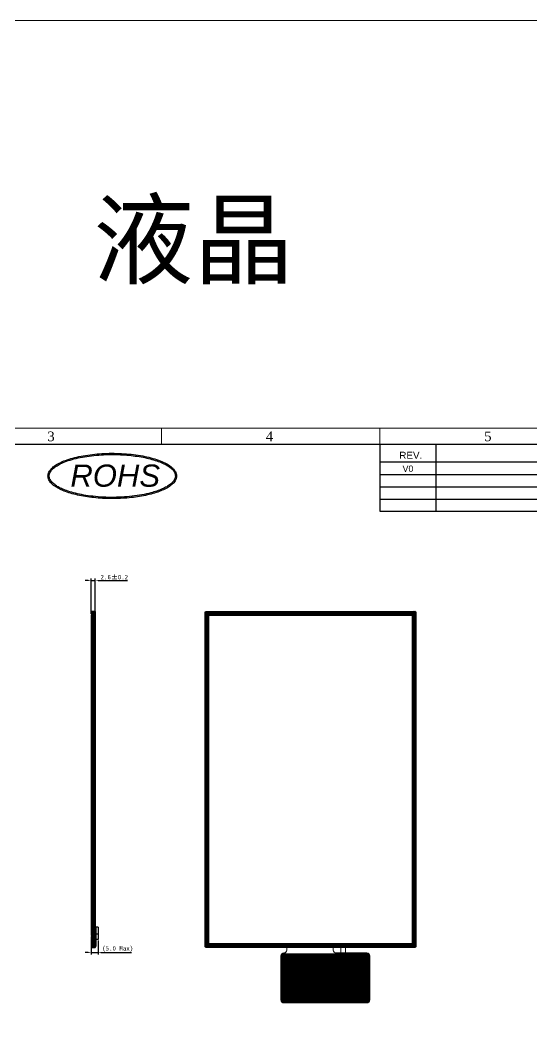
# Model space of a CAD drawing. Header units: millimetres. Extents: x 20850 to 34255, y -4073 to 3090.
# Drawn here: x 22575 to 22923, y 2398 to 3090 of the extents above; entities that cross this region are included whole.
import ezdxf
from ezdxf.enums import TextEntityAlignment as Align

# ---------------------------------------------------------------- set-up
doc = ezdxf.new("R2010")
doc.units = ezdxf.units.MM
doc.header["$LTSCALE"] = 0.2
doc.layers.add('DIM', color=7, linetype='Continuous')
doc.layers.add('下铁框', color=5, linetype='Continuous')
doc.layers.add('尺寸', color=3, linetype='Continuous', lineweight=18)
doc.layers.add('标注', color=6, linetype='Continuous', lineweight=18)
doc.styles.get("Standard").update_dxf_attribs({"font": 'simkai.ttf', "width": 0.58, "height": 8})
doc.styles.add('STYLE1', font='times.ttf')
doc.styles.add('T', font='arial.ttf')
doc.styles.add('宋体', font='', dxfattribs={"height": 3})
doc.styles.get('宋体').set_extended_font_data('SimSun')
doc.dimstyles.new('ISO-25', dxfattribs={"dimtxt": 2.5, "dimasz": 2.5, "dimexe": 1.25, "dimexo": 0.625, "dimtad": 1, "dimtxsty": 'Standard', "dimcen": 2.5, "dimadec": 0, "dimazin": 0, "dimtfac": 1, "dimtmove": 0, "dimatfit": 3, "dimfxl": 1, "dimarcsym": 0})

# ---------------------------------------------------------------- blocks, each defined once
blk = doc.blocks.new('FRAME')
at = {"color": 0, "lineweight": 0}
for p, q in [((1378.99, 392.1), (1668.96, 392.1)), ((1523.97, 388.58), (1523.97, 392.1)), ((1572.3, 388.58), (1572.3, 392.1))]:
    blk.add_line(p, q, dxfattribs=at)
at = {"color": 0, "lineweight": 30}
blk.add_line((1382.51, 388.58), (1665.43, 388.58), dxfattribs=at)
blk.add_line((1382.51, 388.58), (1665.43, 388.58), dxfattribs=at)
at = {"color": 0, "lineweight": 0, "style": 'STYLE1'}
for s, p in [('3', (1498.74, 389.24)), ('4', (1547.07, 389.24)), ('5', (1595.4, 389.24))]:
    blk.add_text(s, height=2.13, dxfattribs=at).set_placement(p)
blk = doc.blocks.new('*D44')
at = {"color": 7, "linetype": 'Continuous', "lineweight": -2, "transparency": 16777216}
for p, q in [((22621.4, 2709.32), (22619.4, 2709.32)), ((22623.4, 2686.53), (22623.4, 2710.57)), ((22623.4, 2709.32), (22626.2, 2709.32)), ((22626.2, 2688.61), (22626.2, 2710.57)), ((22628.2, 2709.32), (22648.03, 2709.32))]:
    blk.add_line(p, q, dxfattribs=at)
at = {"color": 7, "linetype": 'Continuous', "lineweight": 15, "transparency": 16777216}
for points in [[(22621.4, 2709.65), (22621.4, 2708.98), (22623.4, 2709.32)], [(22628.2, 2709.65), (22628.2, 2708.98), (22626.2, 2709.32)]]:
    blk.add_solid(points, dxfattribs=at)
at = {"layer": 'DefPoints', "color": 0, "linetype": 'Continuous', "lineweight": 15, "transparency": 16777216}
for p in [(22626.2, 2709.32), (22626.2, 2687.98), (22623.4, 2685.9)]:
    blk.add_point(p, dxfattribs=at)
at = {"color": 7, "linetype": 'Continuous', "transparency": 16777216, "insert": (22639.12, 2711.55), "char_height": 3, "attachment_point": 5, "style": '宋体'}
blk.add_mtext('2.6%%P0.2', dxfattribs=at)
blk = doc.blocks.new('9')
at = {"layer": '下铁框', "color": 4}
for p, q in [((-2988.22, 2057.06), (-2988.22, 2057.26)), ((-2988.22, 2057.26), (-2986.37, 2057.26)), ((-2988.22, 2057.06), (-2987.07, 2057.06)), ((-2987.07, 2057.26), (-2987.07, 2054.76)), ((-2986.07, 2056.96), (-2986.07, 1829.06)), ((-2988.22, 1831.76), (-2988.22, 2054.26)), ((-2987.72, 2054.76), (-2987.07, 2054.76)), ((-2987.23, 2039.46), (-2987.23, 2035.86)), ((-2986.07, 2039.76), (-2986.93, 2039.76)), ((-2986.27, 2039.76), (-2986.27, 2035.56)), ((-2986.07, 2035.56), (-2986.93, 2035.56)), ((-2987.23, 1992.2), (-2987.23, 1988.6)), ((-2986.07, 1992.5), (-2986.93, 1992.5)), ((-2986.07, 1988.3), (-2986.93, 1988.3)), ((-2986.27, 1992.5), (-2986.27, 1988.3)), ((-2987.23, 1944.93), (-2987.23, 1941.33)), ((-2986.07, 1945.23), (-2986.93, 1945.23)), ((-2986.07, 1941.03), (-2986.93, 1941.03)), ((-2986.27, 1945.23), (-2986.27, 1941.03)), ((-2987.23, 1897.67), (-2987.23, 1894.07)), ((-2986.07, 1897.97), (-2986.93, 1897.97)), ((-2986.27, 1897.97), (-2986.27, 1893.77)), ((-2986.07, 1893.77), (-2986.93, 1893.77)), ((-2987.23, 1850.4), (-2987.23, 1846.8)), ((-2986.07, 1850.7), (-2986.93, 1850.7)), ((-2986.27, 1850.7), (-2986.27, 1846.5)), ((-2986.07, 1846.5), (-2986.93, 1846.5)), ((-2988.22, 1828.76), (-2988.22, 1828.96)), ((-2988.22, 1828.96), (-2987.07, 1828.96)), ((-2988.22, 1828.76), (-2986.37, 1828.76)), ((-2987.72, 1831.26), (-2987.07, 1831.26)), ((-2987.07, 1831.26), (-2987.07, 1828.76))]:
    blk.add_line(p, q, dxfattribs=at)
for centre, radius, start, end in [((-2986.37, 2056.96), 0.3, 0, 90), ((-2987.72, 2054.26), 0.5, 90, 180), ((-2986.93, 2039.46), 0.3, 90, 180), ((-2986.93, 2035.86), 0.3, 180, 270), ((-2986.93, 1992.2), 0.3, 90, 180), ((-2986.93, 1988.6), 0.3, 180, 270), ((-2986.93, 1944.93), 0.3, 90, 180), ((-2986.93, 1941.33), 0.3, 180, 270), ((-2986.93, 1897.67), 0.3, 90, 180), ((-2986.93, 1894.07), 0.3, 180, 270), ((-2986.93, 1850.4), 0.3, 90, 180), ((-2986.93, 1846.8), 0.3, 180, 270), ((-2987.72, 1831.76), 0.5, 180, 270), ((-2986.37, 1829.06), 0.3, 270, 0)]:
    blk.add_arc(centre, radius, start, end, dxfattribs=at)
blk = doc.blocks.new('*D57')
at = {"color": 7, "lineweight": -2, "transparency": 16777216}
for p, q in [((22623.4, 2467.1), (22623.4, 2454.94)), ((22628.03, 2464.46), (22628.03, 2454.94)), ((22621.4, 2456.19), (22619.4, 2456.19)), ((22623.4, 2456.19), (22628.03, 2456.19)), ((22630.03, 2456.19), (22650.68, 2456.19))]:
    blk.add_line(p, q, dxfattribs=at)
at = {"color": 7, "lineweight": 15, "transparency": 16777216}
for points in [[(22621.4, 2456.53), (22621.4, 2455.86), (22623.4, 2456.19)], [(22630.03, 2456.53), (22630.03, 2455.86), (22628.03, 2456.19)]]:
    blk.add_solid(points, dxfattribs=at)
at = {"layer": 'DefPoints', "color": 0, "lineweight": 15, "transparency": 16777216}
for p in [(22623.4, 2467.72), (22628.03, 2465.08), (22623.4, 2456.19)]:
    blk.add_point(p, dxfattribs=at)
at = {"color": 7, "transparency": 16777216, "insert": (22641.38, 2458.72), "char_height": 3, "attachment_point": 5, "style": '宋体'}
blk.add_mtext('(5.0 Max)', dxfattribs=at)

msp = doc.modelspace()

# ---------------------------------------------------------------- hatches: boundary and pattern name
h = msp.add_hatch(color=7)
edge = h.paths.add_edge_path()
edge.add_spline(control_points=[(22594.0219, 2780.3546), (22594.0219, 2779.9191), (22594.0728, 2779.4837), (22594.2746, 2778.6199), (22594.4254, 2778.1916), (22594.8228, 2777.3466), (22595.0693, 2776.9298), (22595.6541, 2776.1101), (22595.9922, 2775.707), (22597.2575, 2774.3975), (22598.3759, 2773.5229), (22600.7103, 2772.0753), (22601.8319, 2771.4817), (22604.2969, 2770.3567), (22605.6403, 2769.8253), (22608.524, 2768.8336), (22610.0642, 2768.3732), (22613.3124, 2767.532), (22615.0203, 2767.151), (22618.5711, 2766.4754), (22620.414, 2766.1807), (22624.1992, 2765.6833), (22626.1417, 2765.4806), (22630.0885, 2765.1707), (22632.093, 2765.0637), (22636.1253, 2764.9472), (22638.1531, 2764.9379), (22642.1928, 2765.0171), (22644.2048, 2765.1057), (22648.1739, 2765.379), (22650.131, 2765.5638), (22653.9529, 2766.0261), (22655.8175, 2766.3036), (22659.4184, 2766.9461), (22661.1546, 2767.3111), (22664.4654, 2768.1219), (22666.0399, 2768.5677), (22668.9975, 2769.5321), (22670.3805, 2770.0506), (22672.9291, 2771.1516), (22674.0946, 2771.7341), (22676.1868, 2772.954), (22677.1135, 2773.5914), (22678.7107, 2774.9138), (22679.3812, 2775.5987), (22680.2951, 2776.8061), (22680.6059, 2777.3183), (22681.0821, 2778.3602), (22681.2473, 2778.8899), (22681.4251, 2779.9576), (22681.4375, 2780.4954), (22681.3083, 2781.5652), (22681.167, 2782.097), (22680.7373, 2783.1441), (22680.4491, 2783.6595), (22679.7338, 2784.6694), (22679.3066, 2785.1641), (22678.0441, 2786.4004), (22677.1138, 2787.1259), (22674.9536, 2788.5125), (22673.7235, 2789.1735), (22670.991, 2790.4192), (22669.4886, 2791.0039), (22666.246, 2792.0848), (22664.5058, 2792.581), (22660.8279, 2793.4741), (22658.8904, 2793.8709), (22654.8634, 2794.5561), (22652.774, 2794.8445), (22648.4928, 2795.3062), (22646.301, 2795.4795), (22641.8668, 2795.7071), (22639.6245, 2795.7613), (22635.1425, 2795.7493), (22632.9028, 2795.6832), (22628.4792, 2795.432), (22626.2953, 2795.247), (22622.0349, 2794.7625), (22619.9584, 2794.463), (22615.9621, 2793.7564), (22614.0422, 2793.3492), (22610.4039, 2792.4365), (22608.6856, 2791.931), (22605.4906, 2790.8326), (22604.0139, 2790.2398), (22601.3357, 2788.979), (22600.1343, 2788.3111), (22598.0339, 2786.9118), (22597.1347, 2786.1804), (22595.8461, 2784.854), (22595.3853, 2784.2707), (22594.7281, 2783.1954), (22594.4975, 2782.7081), (22594.1666, 2781.7208), (22594.0664, 2781.2209), (22594.0259, 2780.5979), (22594.0219, 2780.4762), (22594.0219, 2780.3546)], knot_values=[0, 0, 0, 0, 0.08070479, 0.08070479, 0.16140958, 0.16140958, 0.24211437, 0.24211437, 0.32281916, 0.32281916, 0.50921495, 0.50921495, 0.64898399, 0.64898399, 0.78875303, 0.78875303, 0.92852208, 0.92852208, 1.06829112, 1.06829112, 1.20806016, 1.20806016, 1.3478292, 1.3478292, 1.48759824, 1.48759824, 1.62736729, 1.62736729, 1.76713633, 1.76713633, 1.90690537, 1.90690537, 2.04667441, 2.04667441, 2.18644345, 2.18644345, 2.32621249, 2.32621249, 2.46598154, 2.46598154, 2.60575058, 2.60575058, 2.74551962, 2.74551962, 2.88528866, 2.88528866, 2.98464761, 2.98464761, 3.08400655, 3.08400655, 3.1833655, 3.1833655, 3.28272444, 3.28272444, 3.38208339, 3.38208339, 3.48144234, 3.48144234, 3.63627291, 3.63627291, 3.79110349, 3.79110349, 3.94593407, 3.94593407, 4.10076465, 4.10076465, 4.25559523, 4.25559523, 4.4104258, 4.4104258, 4.56525638, 4.56525638, 4.72008696, 4.72008696, 4.87491754, 4.87491754, 5.02974812, 5.02974812, 5.18457869, 5.18457869, 5.33940927, 5.33940927, 5.49423985, 5.49423985, 5.64907043, 5.64907043, 5.80390101, 5.80390101, 5.95873158, 5.95873158, 6.0746569, 6.0746569, 6.16764894, 6.16764894, 6.26064099, 6.26064099, 6.28318531, 6.28318531, 6.28318531, 6.28318531], degree=3, periodic=0)
edge = h.paths.add_edge_path(flags=16)
edge.add_spline(control_points=[(22594.8556, 2780.3546), (22594.8556, 2779.9905), (22594.8973, 2779.6258), (22595.0648, 2778.8957), (22595.191, 2778.5293), (22595.5298, 2777.796), (22595.7426, 2777.4287), (22596.256, 2776.6958), (22596.5565, 2776.3302), (22597.2448, 2775.6045), (22597.6324, 2775.2442), (22598.7252, 2774.3406), (22599.4888, 2773.8034), (22601.2062, 2772.7618), (22602.1601, 2772.2573), (22604.2428, 2771.2905), (22605.3719, 2770.8281), (22608.0821, 2769.8468), (22609.7067, 2769.3415), (22613.1611, 2768.4213), (22614.991, 2768.0064), (22618.8131, 2767.2769), (22620.8054, 2766.9623), (22625.1148, 2766.4146), (22627.4443, 2766.193), (22632.1782, 2765.8874), (22634.5825, 2765.8033), (22639.3981, 2765.7752), (22641.8093, 2765.8312), (22646.5706, 2766.0813), (22648.9206, 2766.2756), (22653.493, 2766.7969), (22655.7154, 2767.1239), (22659.9695, 2767.9012), (22662.0012, 2768.3515), (22665.3523, 2769.2391), (22666.7249, 2769.653), (22669.305, 2770.5364), (22670.5127, 2771.006), (22672.7426, 2771.9922), (22673.7651, 2772.509), (22675.6073, 2773.5793), (22676.4272, 2774.1329), (22677.7351, 2775.1729), (22678.2554, 2775.6555), (22679.1393, 2776.6293), (22679.5029, 2777.1205), (22680.0732, 2778.1031), (22680.2799, 2778.5942), (22680.5008, 2779.422), (22680.5547, 2779.7594), (22680.5872, 2780.3623), (22680.5795, 2780.6276), (22680.4998, 2781.3343), (22680.3884, 2781.7773), (22680.0399, 2782.6649), (22679.8022, 2783.1101), (22679.1981, 2783.9985), (22678.8316, 2784.4416), (22677.9709, 2785.3192), (22677.4767, 2785.7537), (22676.3649, 2786.6079), (22675.7472, 2787.0275), (22674.1115, 2788.0177), (22673.0341, 2788.578), (22670.6638, 2789.6447), (22669.3709, 2790.1512), (22666.5948, 2791.0997), (22665.1114, 2791.5418), (22661.9828, 2792.3526), (22660.3374, 2792.7213), (22656.9157, 2793.3782), (22655.1393, 2793.6664), (22651.4888, 2794.1566), (22649.6149, 2794.3587), (22645.8043, 2794.6729), (22643.8679, 2794.785), (22639.9686, 2794.9171), (22638.0058, 2794.9371), (22634.0907, 2794.8846), (22632.1384, 2794.8121), (22627.9765, 2794.5574), (22625.7748, 2794.3596), (22621.4898, 2793.8469), (22619.4064, 2793.5321), (22615.4102, 2792.7933), (22613.4974, 2792.3694), (22609.8909, 2791.4237), (22608.1971, 2790.9019), (22605.0721, 2789.7746), (22603.6406, 2789.169), (22601.321, 2788.0128), (22600.3811, 2787.4736), (22598.7142, 2786.3633), (22597.9871, 2785.7921), (22596.8911, 2784.7576), (22596.4787, 2784.298), (22595.7935, 2783.375), (22595.5206, 2782.9118), (22595.1127, 2781.9874), (22594.9775, 2781.5264), (22594.8733, 2780.829), (22594.8556, 2780.5917), (22594.8556, 2780.3546)], knot_values=[0, 0, 0, 0, 0.07930639, 0.07930639, 0.15861279, 0.15861279, 0.23791918, 0.23791918, 0.31722557, 0.31722557, 0.39653197, 0.39653197, 0.51869331, 0.51869331, 0.64085466, 0.64085466, 0.76301601, 0.76301601, 0.91499813, 0.91499813, 1.06698025, 1.06698025, 1.21896237, 1.21896237, 1.38644695, 1.38644695, 1.55393153, 1.55393153, 1.72141611, 1.72141611, 1.88890069, 1.88890069, 2.05638527, 2.05638527, 2.22386985, 2.22386985, 2.3506341, 2.3506341, 2.47739836, 2.47739836, 2.60416262, 2.60416262, 2.73092688, 2.73092688, 2.83710541, 2.83710541, 2.94328394, 2.94328394, 3.04946247, 3.04946247, 3.12289528, 3.12289528, 3.18064599, 3.18064599, 3.27673762, 3.27673762, 3.37282926, 3.37282926, 3.46892089, 3.46892089, 3.56501253, 3.56501253, 3.66110416, 3.66110416, 3.797354, 3.797354, 3.93360384, 3.93360384, 4.06985367, 4.06985367, 4.20610351, 4.20610351, 4.34235335, 4.34235335, 4.47860319, 4.47860319, 4.61485303, 4.61485303, 4.75110286, 4.75110286, 4.8873527, 4.8873527, 5.04509371, 5.04509371, 5.20283473, 5.20283473, 5.36057574, 5.36057574, 5.51831675, 5.51831675, 5.67605776, 5.67605776, 5.80383373, 5.80383373, 5.9316097, 5.9316097, 6.03158352, 6.03158352, 6.13155733, 6.13155733, 6.23153114, 6.23153114, 6.28318531, 6.28318531, 6.28318531, 6.28318531], degree=3, periodic=0)
h = msp.add_hatch()
h.set_pattern_fill('ANSI37', scale=0.1, style=0)
h.set_pattern_definition([(45, (16780.39892, 2464.37064), (-0.224506403, 0.224506403), []), (135, (16780.39892, 2464.37064), (-0.224506403, -0.224506403), [])])
edge = h.paths.add_edge_path()
edge.add_line((22623.5015, 2687.9827), (22623.5015, 2685.9007))
edge.add_line((22623.5015, 2685.9007), (22623.5015, 2459.9747))
edge.add_arc((22623.8015, 2459.9747), 0.3, 180, 270)
edge.add_line((22623.8015, 2459.6747), (22625.9015, 2459.6747))
edge.add_arc((22625.9015, 2459.9747), 0.3, 270, 360)
edge.add_line((22626.2015, 2459.9747), (22626.2015, 2687.9827))
edge.add_arc((22625.9015, 2687.9827), 0.3, 0, 90)
edge.add_line((22625.9015, 2688.2827), (22623.8015, 2688.2827))
edge.add_arc((22623.8015, 2687.9827), 0.3, 90, 180)
h = msp.add_hatch()
h.set_pattern_fill('ANSI37', scale=0.1, style=0)
h.set_pattern_definition([(45, (15490.08352, 2566.35753), (-0.224506403, 0.224506403), []), (135, (15490.08352, 2566.35753), (-0.224506403, -0.224506403), [])])
h.paths.add_polyline_path([(22703.4206, 2462.1747), (22703.4206, 2685.7827), (22841.4206, 2685.7827), (22841.4206, 2462.1747)], flags=16)
edge = h.paths.add_edge_path()
edge.add_line((22700.9206, 2460.1747), (22700.9206, 2687.6827))
edge.add_arc((22701.5206, 2687.6827), 0.6, 90, 180, ccw=False)
edge.add_line((22701.5206, 2688.2827), (22843.3206, 2688.2827))
edge.add_arc((22843.3206, 2687.6827), 0.6, 0, 90, ccw=False)
edge.add_line((22843.9206, 2687.6827), (22843.9206, 2460.1747))
edge.add_arc((22843.4206, 2460.1747), 0.5, -90, 0, ccw=False)
edge.add_line((22843.4206, 2459.6747), (22701.4206, 2459.6747))
edge.add_arc((22701.4206, 2460.1747), 0.5, 180, 270, ccw=False)
at = {"layer": '标注'}
h = msp.add_hatch(dxfattribs=at)
h.set_pattern_fill('ANSI37', color=1, scale=0.25, style=0)
h.set_pattern_definition([(45, (17216.3402, 2666.9545), (-0.56126601, 0.56126601), []), (135, (17216.3402, 2666.9545), (-0.56126601, -0.56126601), [])])
edge = h.paths.add_edge_path()
edge.add_line((22810.7567, 2455.4376), (22754.354, 2455.4376))
edge.add_arc((22754.354, 2453.9376), 1.5, 90, 180)
edge.add_line((22752.854, 2453.9376), (22752.854, 2423.9655))
edge.add_arc((22754.354, 2423.9655), 1.5, 180, 270)
edge.add_line((22754.354, 2422.4655), (22810.7567, 2422.4655))
edge.add_arc((22810.7567, 2423.9655), 1.5, 270, 360)
edge.add_line((22812.2567, 2423.9655), (22812.2567, 2453.9376))
edge.add_arc((22810.7567, 2453.9376), 1.5, 0, 90)
h.paths.add_polyline_path([(22774.8142, 2442.0269), (22784.189, 2442.0269), (22784.189, 2437.5088), (22774.8142, 2437.5088)], flags=24)

# ---------------------------------------------------------------- linework, layer by layer
at = {"color": 7}
for p, q in [((22819.545, 2801.9808), (22819.545, 2786.8014)), ((22857.6593, 2801.9808), (22857.6593, 2756.4427)), ((22819.545, 2789.9896), (23105.6378, 2789.9896)), ((22819.545, 2786.8014), (22819.545, 2756.4427)), ((22819.545, 2781.3224), (23105.6378, 2781.3224)), ((23105.6378, 2772.8248), (22819.545, 2772.8248)), ((22819.545, 2764.5338), (23105.6378, 2764.5338)), ((22819.545, 2756.4427), (23105.6378, 2756.4427)), ((22623.4015, 2685.9007), (22623.5515, 2685.9007)), ((22626.4015, 2473.0847), (22626.2015, 2473.0847)), ((22626.4015, 2460.6127), (22626.4015, 2473.5847)), ((22626.4015, 2473.5847), (22626.5315, 2473.5847)), ((22626.4015, 2473.0847), (22626.4015, 2463.0847)), ((22626.5315, 2473.5847), (22626.5315, 2460.4827)), ((22628.0315, 2473.5847), (22626.5315, 2473.5847)), ((22628.0315, 2473.5847), (22628.0315, 2465.0847)), ((22623.4015, 2467.7247), (22623.5515, 2467.7247)), ((22628.0315, 2468.8347), (22626.5315, 2468.8347)), ((22626.4015, 2463.0847), (22626.2015, 2463.0847)), ((22628.0315, 2465.0847), (22626.5315, 2465.0847))]:
    msp.add_line(p, q, dxfattribs=at)
at = {"color": 7, "lineweight": 0}
for p, q in [((22623.5515, 2460.2827), (22623.5515, 2687.7827)), ((22623.5515, 2687.4827), (22625.7215, 2687.4827)), ((22623.7515, 2687.9827), (22625.8715, 2687.9827)), ((22623.8315, 2460.0827), (22623.8315, 2687.9827)), ((22624.9115, 2687.9827), (22624.9115, 2688.2827)), ((22624.9115, 2688.2827), (22625.2115, 2688.2827)), ((22625.6815, 2687.9827), (22625.2115, 2688.2827)), ((22625.7215, 2687.9827), (22625.7215, 2671.1877)), ((22625.7215, 2687.5827), (22625.8715, 2687.5827)), ((22625.8715, 2687.5827), (22625.8715, 2687.9827)), ((22623.4015, 2467.7247), (22623.4015, 2685.9007)), ((22624.9915, 2670.1877), (22624.9915, 2667.1877)), ((22624.9915, 2670.1877), (22625.7615, 2670.1877)), ((22624.9915, 2667.1877), (22625.7615, 2667.1877)), ((22625.2915, 2667.1877), (22625.2915, 2670.1877)), ((22625.8715, 2671.1877), (22625.7215, 2671.1877)), ((22625.7215, 2666.1877), (22625.7215, 2623.9227)), ((22625.8715, 2666.1877), (22625.7215, 2666.1877)), ((22625.7615, 2670.1877), (22625.7615, 2667.1877)), ((22625.8715, 2671.1877), (22625.8715, 2666.1877)), ((22624.9915, 2622.9227), (22624.9915, 2619.9227)), ((22624.9915, 2622.9227), (22625.7615, 2622.9227)), ((22624.9915, 2619.9227), (22625.7615, 2619.9227)), ((22625.2915, 2619.9227), (22625.2915, 2622.9227)), ((22625.8715, 2623.9227), (22625.7215, 2623.9227)), ((22625.7215, 2618.9227), (22625.7215, 2576.6577)), ((22625.8715, 2618.9227), (22625.7215, 2618.9227)), ((22625.7615, 2622.9227), (22625.7615, 2619.9227)), ((22625.8715, 2623.9227), (22625.8715, 2618.9227)), ((22625.8715, 2576.6577), (22625.7215, 2576.6577)), ((22625.8715, 2576.6577), (22625.7215, 2576.6577)), ((22625.8715, 2576.6577), (22625.8715, 2571.6577)), ((22625.8715, 2576.6577), (22625.8715, 2571.6577)), ((22624.9915, 2575.6577), (22624.9915, 2572.6577)), ((22624.9915, 2575.6577), (22625.7615, 2575.6577)), ((22624.9915, 2572.6577), (22625.7615, 2572.6577)), ((22625.2915, 2572.6577), (22625.2915, 2575.6577)), ((22625.7215, 2571.6577), (22625.7215, 2529.3927)), ((22625.8715, 2571.6577), (22625.7215, 2571.6577)), ((22625.8715, 2571.6577), (22625.7215, 2571.6577)), ((22625.7615, 2575.6577), (22625.7615, 2572.6577)), ((22624.9915, 2528.3927), (22624.9915, 2525.3927)), ((22624.9915, 2528.3927), (22625.7615, 2528.3927)), ((22625.2915, 2525.3927), (22625.2915, 2528.3927)), ((22625.8715, 2529.3927), (22625.7215, 2529.3927)), ((22625.8715, 2529.3927), (22625.7215, 2529.3927)), ((22625.7615, 2528.3927), (22625.7615, 2525.3927)), ((22625.8715, 2529.3927), (22625.8715, 2524.3927)), ((22625.8715, 2529.3927), (22625.8715, 2524.3927)), ((22624.9915, 2525.3927), (22625.7615, 2525.3927)), ((22625.8715, 2524.3927), (22625.7215, 2524.3927)), ((22625.8715, 2524.3927), (22625.7215, 2524.3927)), ((22625.7215, 2524.3927), (22625.7215, 2482.1277)), ((22624.9915, 2481.1277), (22624.9915, 2478.1277)), ((22624.9915, 2481.1277), (22625.7615, 2481.1277)), ((22625.2915, 2478.1277), (22625.2915, 2481.1277)), ((22625.8715, 2482.1277), (22625.7215, 2482.1277)), ((22625.8715, 2482.1277), (22625.7215, 2482.1277)), ((22625.7615, 2481.1277), (22625.7615, 2478.1277)), ((22625.8715, 2482.1277), (22625.8715, 2477.1277)), ((22625.8715, 2482.1277), (22625.8715, 2477.1277)), ((22624.9915, 2478.1277), (22625.7615, 2478.1277)), ((22625.8715, 2477.1277), (22625.7215, 2477.1277)), ((22625.8715, 2477.1277), (22625.7215, 2477.1277)), ((22625.7215, 2477.1277), (22625.7215, 2460.0827)), ((22623.5515, 2460.5827), (22625.7215, 2460.5827)), ((22625.8715, 2460.0827), (22623.7515, 2460.0827)), ((22624.9115, 2460.0827), (22624.9115, 2459.7827)), ((22625.2115, 2459.7827), (22624.9115, 2459.7827)), ((22625.2115, 2459.7827), (22625.6815, 2460.0827)), ((22625.7215, 2460.6327), (22625.8715, 2460.6327)), ((22625.8715, 2460.6327), (22625.8715, 2460.0827))]:
    msp.add_line(p, q, dxfattribs=at)
at = {"color": 1, "lineweight": 15}
msp.add_lwpolyline([(20850.3737, 3090.1895), (24468.3963, 3090.1895), (24468.3963, 2016.3645), (20850.3737, 2016.3645)], close=True, dxfattribs=at)
at = {"color": 7}
for points in [[(22623.5015, 2687.9827), (22623.5015, 2685.9007), (22623.5015, 2459.9747, 0.41421356), (22623.8015, 2459.6747), (22625.9015, 2459.6747, 0.41421356), (22626.2015, 2459.9747), (22626.2015, 2687.9827, 0.41421356), (22625.9015, 2688.2827), (22623.8015, 2688.2827, 0.41421356)], [(22700.9206, 2460.1747), (22700.9206, 2687.6827, -0.41421356), (22701.5206, 2688.2827), (22843.3206, 2688.2827, -0.41421356), (22843.9206, 2687.6827), (22843.9206, 2460.1747, -0.41421356), (22843.4206, 2459.6747), (22701.4206, 2459.6747, -0.41421356)]]:
    msp.add_lwpolyline(points, format="xyb", close=True, dxfattribs=at)
msp.add_lwpolyline([(22703.4206, 2462.1747), (22703.4206, 2685.7827), (22841.4206, 2685.7827), (22841.4206, 2462.1747)], close=True, dxfattribs=at)
at = {"color": 7, "lineweight": 0}
for centre, start, end in [((22623.7515, 2687.7827), 90, 180), ((22623.7515, 2460.2827), 180, 270)]:
    msp.add_arc(centre, 0.2, start, end, dxfattribs=at)
at = {"color": 7}
for centre, start in [((22625.9015, 2460.6127), 306.8698976), ((22626.0315, 2460.4827), 289.8768741)]:
    msp.add_arc(centre, 0.5, start, 0, dxfattribs=at)
for points, knots in [([(22594.0219, 2780.3546), (22594.0219, 2779.9191), (22594.0728, 2779.4837), (22594.2746, 2778.6199), (22594.4254, 2778.1916), (22594.8228, 2777.3466), (22595.0693, 2776.9298), (22595.6541, 2776.1101), (22595.9922, 2775.707), (22597.2575, 2774.3975), (22598.3759, 2773.5229), (22600.7103, 2772.0753), (22601.8319, 2771.4817), (22604.2969, 2770.3567), (22605.6403, 2769.8253), (22608.524, 2768.8336), (22610.0642, 2768.3732), (22613.3124, 2767.532), (22615.0203, 2767.151), (22618.5711, 2766.4754), (22620.414, 2766.1807), (22624.1992, 2765.6833), (22626.1417, 2765.4806), (22630.0885, 2765.1707), (22632.093, 2765.0637), (22636.1253, 2764.9472), (22638.1531, 2764.9379), (22642.1928, 2765.0171), (22644.2048, 2765.1057), (22648.1739, 2765.379), (22650.131, 2765.5638), (22653.9529, 2766.0261), (22655.8175, 2766.3036), (22659.4184, 2766.9461), (22661.1546, 2767.3111), (22664.4654, 2768.1219), (22666.0399, 2768.5677), (22668.9975, 2769.5321), (22670.3805, 2770.0506), (22672.9291, 2771.1516), (22674.0946, 2771.7341), (22676.1868, 2772.954), (22677.1135, 2773.5914), (22678.7107, 2774.9138), (22679.3812, 2775.5987), (22680.2951, 2776.8061), (22680.6059, 2777.3183), (22681.0821, 2778.3602), (22681.2473, 2778.8899), (22681.4251, 2779.9576), (22681.4375, 2780.4954), (22681.3083, 2781.5652), (22681.167, 2782.097), (22680.7373, 2783.1441), (22680.4491, 2783.6595), (22679.7338, 2784.6694), (22679.3066, 2785.1641), (22678.0441, 2786.4004), (22677.1138, 2787.1259), (22674.9536, 2788.5125), (22673.7235, 2789.1735), (22670.991, 2790.4192), (22669.4886, 2791.0039), (22666.246, 2792.0848), (22664.5058, 2792.581), (22660.8279, 2793.4741), (22658.8904, 2793.8709), (22654.8634, 2794.5561), (22652.774, 2794.8445), (22648.4928, 2795.3062), (22646.301, 2795.4795), (22641.8668, 2795.7071), (22639.6245, 2795.7613), (22635.1425, 2795.7493), (22632.9028, 2795.6832), (22628.4792, 2795.432), (22626.2953, 2795.247), (22622.0349, 2794.7625), (22619.9584, 2794.463), (22615.9621, 2793.7564), (22614.0422, 2793.3492), (22610.4039, 2792.4365), (22608.6856, 2791.931), (22605.4906, 2790.8326), (22604.0139, 2790.2398), (22601.3357, 2788.979), (22600.1343, 2788.3111), (22598.0339, 2786.9118), (22597.1347, 2786.1804), (22595.8461, 2784.854), (22595.3853, 2784.2707), (22594.7281, 2783.1954), (22594.4975, 2782.7081), (22594.1666, 2781.7208), (22594.0664, 2781.2209), (22594.0259, 2780.5979), (22594.0219, 2780.4762), (22594.0219, 2780.3546)], [0, 0, 0, 0, 0.08070479, 0.08070479, 0.16140958, 0.16140958, 0.24211437, 0.24211437, 0.32281916, 0.32281916, 0.50921495, 0.50921495, 0.64898399, 0.64898399, 0.78875303, 0.78875303, 0.92852208, 0.92852208, 1.06829112, 1.06829112, 1.20806016, 1.20806016, 1.3478292, 1.3478292, 1.48759824, 1.48759824, 1.62736729, 1.62736729, 1.76713633, 1.76713633, 1.90690537, 1.90690537, 2.04667441, 2.04667441, 2.18644345, 2.18644345, 2.32621249, 2.32621249, 2.46598154, 2.46598154, 2.60575058, 2.60575058, 2.74551962, 2.74551962, 2.88528866, 2.88528866, 2.98464761, 2.98464761, 3.08400655, 3.08400655, 3.1833655, 3.1833655, 3.28272444, 3.28272444, 3.38208339, 3.38208339, 3.48144234, 3.48144234, 3.63627291, 3.63627291, 3.79110349, 3.79110349, 3.94593407, 3.94593407, 4.10076465, 4.10076465, 4.25559523, 4.25559523, 4.4104258, 4.4104258, 4.56525638, 4.56525638, 4.72008696, 4.72008696, 4.87491754, 4.87491754, 5.02974812, 5.02974812, 5.18457869, 5.18457869, 5.33940927, 5.33940927, 5.49423985, 5.49423985, 5.64907043, 5.64907043, 5.80390101, 5.80390101, 5.95873158, 5.95873158, 6.0746569, 6.0746569, 6.16764894, 6.16764894, 6.26064099, 6.26064099, 6.28318531, 6.28318531, 6.28318531, 6.28318531]), ([(22594.8556, 2780.3546), (22594.8556, 2779.9905), (22594.8973, 2779.6258), (22595.0648, 2778.8957), (22595.191, 2778.5293), (22595.5298, 2777.796), (22595.7426, 2777.4287), (22596.256, 2776.6958), (22596.5565, 2776.3302), (22597.2448, 2775.6045), (22597.6324, 2775.2442), (22598.7252, 2774.3406), (22599.4888, 2773.8034), (22601.2062, 2772.7618), (22602.1601, 2772.2573), (22604.2428, 2771.2905), (22605.3719, 2770.8281), (22608.0821, 2769.8468), (22609.7067, 2769.3415), (22613.1611, 2768.4213), (22614.991, 2768.0064), (22618.8131, 2767.2769), (22620.8054, 2766.9623), (22625.1148, 2766.4146), (22627.4443, 2766.193), (22632.1782, 2765.8874), (22634.5825, 2765.8033), (22639.3981, 2765.7752), (22641.8093, 2765.8312), (22646.5706, 2766.0813), (22648.9206, 2766.2756), (22653.493, 2766.7969), (22655.7154, 2767.1239), (22659.9695, 2767.9012), (22662.0012, 2768.3515), (22665.3523, 2769.2391), (22666.7249, 2769.653), (22669.305, 2770.5364), (22670.5127, 2771.006), (22672.7426, 2771.9922), (22673.7651, 2772.509), (22675.6073, 2773.5793), (22676.4272, 2774.1329), (22677.7351, 2775.1729), (22678.2554, 2775.6555), (22679.1393, 2776.6293), (22679.5029, 2777.1205), (22680.0732, 2778.1031), (22680.2799, 2778.5942), (22680.5008, 2779.422), (22680.5547, 2779.7594), (22680.5872, 2780.3623), (22680.5795, 2780.6276), (22680.4998, 2781.3343), (22680.3884, 2781.7773), (22680.0399, 2782.6649), (22679.8022, 2783.1101), (22679.1981, 2783.9985), (22678.8316, 2784.4416), (22677.9709, 2785.3192), (22677.4767, 2785.7537), (22676.3649, 2786.6079), (22675.7472, 2787.0275), (22674.1115, 2788.0177), (22673.0341, 2788.578), (22670.6638, 2789.6447), (22669.3709, 2790.1512), (22666.5948, 2791.0997), (22665.1114, 2791.5418), (22661.9828, 2792.3526), (22660.3374, 2792.7213), (22656.9157, 2793.3782), (22655.1393, 2793.6664), (22651.4888, 2794.1566), (22649.6149, 2794.3587), (22645.8043, 2794.6729), (22643.8679, 2794.785), (22639.9686, 2794.9171), (22638.0058, 2794.9371), (22634.0907, 2794.8846), (22632.1384, 2794.8121), (22627.9765, 2794.5574), (22625.7748, 2794.3596), (22621.4898, 2793.8469), (22619.4064, 2793.5321), (22615.4102, 2792.7933), (22613.4974, 2792.3694), (22609.8909, 2791.4237), (22608.1971, 2790.9019), (22605.0721, 2789.7746), (22603.6406, 2789.169), (22601.321, 2788.0128), (22600.3811, 2787.4736), (22598.7142, 2786.3633), (22597.9871, 2785.7921), (22596.8911, 2784.7576), (22596.4787, 2784.298), (22595.7935, 2783.375), (22595.5206, 2782.9118), (22595.1127, 2781.9874), (22594.9775, 2781.5264), (22594.8733, 2780.829), (22594.8556, 2780.5917), (22594.8556, 2780.3546)], [0, 0, 0, 0, 0.07930639, 0.07930639, 0.15861279, 0.15861279, 0.23791918, 0.23791918, 0.31722557, 0.31722557, 0.39653197, 0.39653197, 0.51869331, 0.51869331, 0.64085466, 0.64085466, 0.76301601, 0.76301601, 0.91499813, 0.91499813, 1.06698025, 1.06698025, 1.21896237, 1.21896237, 1.38644695, 1.38644695, 1.55393153, 1.55393153, 1.72141611, 1.72141611, 1.88890069, 1.88890069, 2.05638527, 2.05638527, 2.22386985, 2.22386985, 2.3506341, 2.3506341, 2.47739836, 2.47739836, 2.60416262, 2.60416262, 2.73092688, 2.73092688, 2.83710541, 2.83710541, 2.94328394, 2.94328394, 3.04946247, 3.04946247, 3.12289528, 3.12289528, 3.18064599, 3.18064599, 3.27673762, 3.27673762, 3.37282926, 3.37282926, 3.46892089, 3.46892089, 3.56501253, 3.56501253, 3.66110416, 3.66110416, 3.797354, 3.797354, 3.93360384, 3.93360384, 4.06985367, 4.06985367, 4.20610351, 4.20610351, 4.34235335, 4.34235335, 4.47860319, 4.47860319, 4.61485303, 4.61485303, 4.75110286, 4.75110286, 4.8873527, 4.8873527, 5.04509371, 5.04509371, 5.20283473, 5.20283473, 5.36057574, 5.36057574, 5.51831675, 5.51831675, 5.67605776, 5.67605776, 5.80383373, 5.80383373, 5.9316097, 5.9316097, 6.03158352, 6.03158352, 6.13155733, 6.13155733, 6.23153114, 6.23153114, 6.28318531, 6.28318531, 6.28318531, 6.28318531])]:
    msp.add_open_spline(points, degree=3, knots=knots, dxfattribs=at)
at = {"layer": '尺寸', "color": 7}
for p, q in [((22792.9948, 2455.9361), (22792.9956, 2459.6747)), ((22796.2956, 2459.6747), (22796.2955, 2455.9361))]:
    msp.add_line(p, q, dxfattribs=at)
at = {"layer": '标注', "color": 1}
for p, q in [((22756.354, 2457.9361), (22756.354, 2459.6747)), ((22787.9371, 2459.6747), (22787.9366, 2457.9361)), ((22752.354, 2423.9655), (22752.354, 2453.9361)), ((22789.9366, 2455.9361), (22810.7566, 2455.9361)), ((22812.7566, 2453.9361), (22812.7564, 2423.9702)), ((22810.7306, 2421.9684), (22754.3542, 2421.9655))]:
    msp.add_line(p, q, dxfattribs=at)
msp.add_lwpolyline([(22810.7567, 2455.4376), (22754.354, 2455.4376, 0.41421356), (22752.854, 2453.9376), (22752.854, 2423.9655, 0.41421356), (22754.354, 2422.4655), (22810.7567, 2422.4655, 0.41421356), (22812.2567, 2423.9655), (22812.2567, 2453.9376, 0.41421356)], format="xyb", close=True, dxfattribs=at)
for centre, radius, start, end in [((22754.354, 2453.9361), 2, 90, 180), ((22754.354, 2457.9361), 2, 270, 0), ((22789.9366, 2457.9361), 2, 180, 270), ((22810.7566, 2453.9361), 2, 0, 90), ((22754.354, 2423.9655), 2, 180, 270.0077884), ((22810.7525, 2423.9722), 2.0039, 269.3757912, 359.9426186)]:
    msp.add_arc(centre, radius, start, end, dxfattribs=at)

# ---------------------------------------------------------------- block references
at = {"color": 7, "xscale": 3.071582402033528, "yscale": 3.071582402032163, "zscale": 3.071582402031517}
msp.add_blockref('FRAME', (17990.1264, 1608.4301), dxfattribs=at)
at = {"color": 7, "linetype": 'Continuous'}
msp.add_blockref('9', (25612.2197, 631.0271), dxfattribs=at)

# ---------------------------------------------------------------- texts
at = {"color": 7, "style": 'T'}
for s, height, p in [('REV.', 4.7974, (22840.5943, 2794.4163)), ('V0', 4.31766, (22838.6742, 2785.29))]:
    msp.add_text(s, height=height, dxfattribs=at).set_placement(p, align=Align.MIDDLE)
at = {"color": 7, "insert": (22609.2585, 2788.1281), "char_height": 15.094835, "width": 54.249949, "attachment_point": 1, "style": '宋体'}
msp.add_mtext('\\pt348.9;{\\fArial|b0|i1|c0|p34;\\C3;ROHS}', dxfattribs=at)
at = {"color": 4, "lineweight": 9, "insert": (22775.4392, 2441.4019), "char_height": 2.5, "width": 15.342206, "attachment_point": 1}
msp.add_mtext('{\\fSimSun|b0|i0|c134|p2;钢片补强}', dxfattribs=at)
at = {"layer": 'DIM', "color": 0, "lineweight": 0, "insert": (22624.8027, 2966.1394), "char_height": 50, "width": 158.536676, "attachment_point": 1, "style": '宋体'}
msp.add_mtext('{\\C1;液晶}', dxfattribs=at)

# ---------------------------------------------------------------- dimensions: what is measured, and where the dimension line sits
at = {"color": 7, "linetype": 'Continuous'}
dim = msp.add_linear_dim(base=(22626.2015, 2709.3163), p1=(22623.4015, 2685.9007), p2=(22626.2015, 2687.9827), text='2.6%%P0.2', dimstyle='ISO-25', override={"dimtxt": 3, "dimasz": 2, "dimgap": 0.625, "dimtxsty": '宋体', "dimclrd": 7, "dimclre": 7, "dimclrt": 7, "dimtol": 1, "dimlim": 0, "dimtp": 0.2, "dimtm": 0.2}, dxfattribs=at)
dim.commit()
dim.dimension.update_dxf_attribs({"geometry": '*D44', "text_midpoint": (22639.1182, 2711.5496)})
at = {"color": 7}
dim = msp.add_linear_dim(base=(22623.4015, 2456.1919), p1=(22628.0315, 2465.0847), p2=(22623.4015, 2467.7247), text='(5.0 Max)', dimstyle='ISO-25', override={"dimtxt": 3, "dimasz": 2, "dimtxsty": '宋体', "dimclrd": 7, "dimclre": 7, "dimclrt": 7}, dxfattribs=at)
dim.commit()
dim.dimension.update_dxf_attribs({"geometry": '*D57', "text_midpoint": (22641.38, 2456.1919), "dimtype": 160})

doc.saveas('drawing.dxf')
